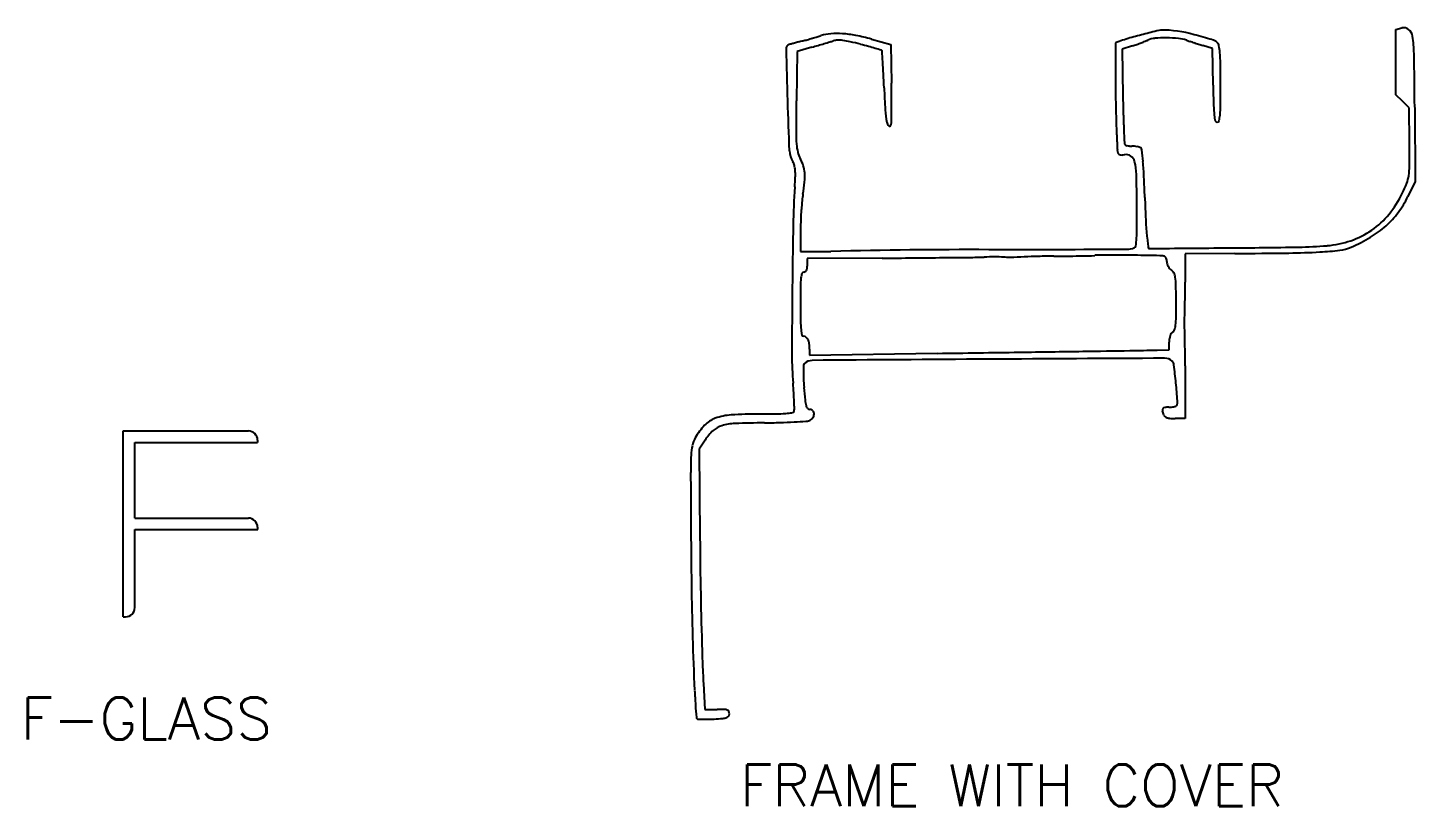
# Model space of a CAD drawing. Header units: millimetres. Extents: x -27371 to -844, y 11365 to 35579.
# Drawn here: x -4032.8 to -3888.1, y 14118 to 14199.2 of the extents above; entities that cross this region are included whole.
import ezdxf

# ---------------------------------------------------------------- set-up
doc = ezdxf.new("R2010")
doc.units = ezdxf.units.MM
doc.styles.add('Annotative', font='romans.shx')

msp = doc.modelspace()

# ---------------------------------------------------------------- linework, layer by layer
for p, q in [((-3890.08, 14198.97), (-3889.47, 14199.13)), ((-3890.08, 14195.56), (-3890.08, 14198.97)), ((-3952.53, 14196.68), (-3952.6, 14191.52)), ((-3950.98, 14197.12), (-3952.53, 14196.68)), ((-3944.77, 14197.96), (-3942.74, 14197.4)), ((-3942.74, 14197.4), (-3942.68, 14193.36)), ((-3917.55, 14197.26), (-3918.62, 14196.91)), ((-3918.62, 14196.91), (-3918.54, 14192.03)), ((-3909.2, 14197), (-3910.21, 14197.3)), ((-3909.13, 14193.16), (-3909.2, 14197)), ((-3890.08, 14192.15), (-3890.08, 14195.56)), ((-3889.39, 14191.48), (-3890.08, 14192.15)), ((-3888.69, 14190.81), (-3889.39, 14191.48)), ((-3888.11, 14190.85), (-3888.05, 14183.1)), ((-3888.66, 14187.13), (-3888.69, 14190.81)), ((-3888.05, 14183.1), (-3888.82, 14181.55)), ((-3952.16, 14178.15), (-3952.17, 14175.82)), ((-3952.17, 14175.82), (-3949.87, 14175.82)), ((-3943.64, 14175.13), (-3951.46, 14175.1)), ((-3951.46, 14175.1), (-3951.46, 14174.39)), ((-3906.86, 14175.6), (-3912.05, 14175.58)), ((-3912.05, 14175.58), (-3912.05, 14172.61)), ((-3913.73, 14165.55), (-3913.73, 14166.37)), ((-3951.22, 14165.62), (-3951.22, 14165.02)), ((-3951.22, 14165.02), (-3937.91, 14165.2)), ((-3914.98, 14165.53), (-3913.73, 14165.55)), ((-3912.05, 14163.88), (-3912.05, 14158.39)), ((-3912.05, 14158.39), (-3913.1, 14158.39)), ((-4022.79, 14137.72), (-4022.79, 14157.1)), ((-4022.79, 14157.1), (-4009.75, 14157.1)), ((-4008.79, 14156.14), (-4008.79, 14155.9)), ((-3962.12, 14156.14), (-3962.75, 14155.19)), ((-4021.59, 14148.01), (-4021.59, 14155.9)), ((-4021.59, 14155.9), (-4008.79, 14155.9)), ((-3962.75, 14155.19), (-3962.66, 14145.98)), ((-4021.59, 14148.01), (-4009.75, 14148.01)), ((-4021.59, 14146.81), (-4008.76, 14146.81)), ((-4021.59, 14138.68), (-4021.59, 14146.81)), ((-4008.79, 14147.05), (-4008.79, 14146.81)), ((-4022.79, 14137.72), (-4022.55, 14137.72)), ((-3962.29, 14130.74), (-3962.13, 14128.06)), ((-3962.13, 14128.06), (-3960.85, 14128.06))]:
    msp.add_line(p, q)
for centre, radius, start, end in [((-3967.07, 14254.28), 58.5, 286.0181, 286.5379), ((-3956.73, 14219.44), 22.15, 286.538, 287.6113), ((-3948.66, 14194.03), 4.51, 94.3893, 107.6113), ((-3948.37, 14190.23), 8.32, 86.0331, 94.3893), ((-3948.59, 14187.06), 11.5, 78.9513, 86.0331), ((-3950.48, 14177.38), 21.36, 74.497, 78.9513), ((-3911.34, 14176.34), 22.69, 106.5912, 110.5605), ((-3900.75, 14137.66), 62.79, 104.2569, 105.7691), ((-3894.87, 14114.49), 86.7, 103.1584, 104.2569), ((-3914.01, 14183.29), 14.81, 89.9121, 94.6913), ((-3914.5, 14186.9), 12.01, 73.6851, 90.4679), ((-3914.01, 14183.73), 14.36, 84.9124, 89.9121), ((-3932.99, 14113.94), 87.27, 74.1997, 75.4961), ((-3889.26, 14198.33), 0.828, 51.2412, 104.0893), ((-3889.45, 14198.09), 1.13, 9.2948, 51.2412), ((-3900.57, 14196.27), 12.39, 0.9052, 9.2948), ((-3953.21, 14196.96), 0.458, 106.1403, 181.2416), ((-3297.32, 14211.18), 656.5, 181.24166, 181.71423), ((-3949.86, 14185.39), 12.5, 105.2408, 106.1404), ((-3917.58, 14066.91), 135.3, 105.084, 105.2408), ((-3914.76, 14056.46), 146.13, 104.9137, 105.084), ((-3908.86, 14034.29), 169.06, 104.761, 104.9136), ((-3961.57, 14234.34), 37.81, 284.761, 285.5026), ((-3967.89, 14257.12), 61.45, 285.5026, 286.0181), ((-3998.93, 14362.93), 172.6, 286.1293, 286.3521), ((-4001.59, 14372), 182.05, 286.3522, 286.5662), ((-3995.95, 14353.03), 162.26, 286.5662, 286.7779), ((-3957.21, 14224.54), 28.06, 286.778, 287.5537), ((-3948.28, 14196.33), 1.53, 90.8487, 107.5537), ((-3948.25, 14193.82), 4.04, 82.7461, 90.8487), ((-3948.72, 14190.08), 7.81, 77.0703, 82.746), ((-3953.84, 14167.8), 30.67, 75.0177, 77.0702), ((-3971.67, 14101.18), 99.63, 74.5223, 75.0178), ((-3959.62, 14144.68), 54.5, 73.7439, 74.5222), ((-3993.38, 14028.89), 175.11, 73.5331, 73.7439), ((-3943.79, 14196.67), 0.156, 45.0001, 73.5331), ((-3943.76, 14196.7), 0.108, 3.5738, 44.9999), ((-4549.61, 14158.86), 607.14, 3.46953, 3.57381), ((-3757.44, 14194.88), 161.89, 179.0437, 181.7886), ((-3925.2, 14220.35), 24.32, 288.3349, 289.4572), ((-3926.57, 14224.24), 28.45, 289.4572, 290.455), ((-3925.54, 14221.47), 25.49, 290.455, 291.457), ((-3918.28, 14202.99), 5.63, 291.4571, 294.5291), ((-3915.04, 14195.9), 2.15, 94.6913, 114.5292), ((-3913.02, 14194.81), 3.24, 69.8246, 84.9123), ((-3907.05, 14211.06), 14.07, 249.8246, 251.2609), ((-3897.56, 14239.05), 43.62, 251.2609, 251.8788), ((-3896.52, 14242.23), 46.96, 251.8787, 252.4899), ((-3900.89, 14228.35), 32.42, 252.4899, 253.2968), ((-3909.57, 14196.68), 1.27, 47.4799, 74.1996), ((-3909.13, 14197.17), 0.616, 11.3543, 47.4798), ((-3914.63, 14196.06), 6.23, 4.7398, 11.3543), ((-4056.39, 14188.77), 113.01, 2.8356, 3.4695), ((-3925.15, 14195.19), 16.78, 0.763, 4.7398), ((-4067.04, 14193.3), 158.68, 0, 0.763), ((-4566.12, 14185.76), 678.03, 0.43079, 0.9052), ((-4158.3, 14183.72), 215.05, 2.4439, 2.8356), ((-3843.23, 14197.17), 100.31, 182.4439, 183.7633), ((-4065.19, 14191.37), 122.53, 0.1983, 0.9331), ((-3730.05, 14196.2), 179.11, 180.9753, 181.6482), ((-4112.7, 14193.3), 204.34, 359.3807, 360), ((-3601.11, 14202.08), 352.58, 181.7143, 182.5623), ((-3574.49, 14186.8), 378.14, 179.2858, 179.7583), ((-4015.8, 14191.54), 73.14, 359.1171, 0.1983), ((-3682.76, 14196.2), 235.82, 181.0125, 181.4695), ((-3896.34, 14191.42), 12.75, 181.6482, 186.2888), ((-3921.83, 14191.24), 13.47, 354.8722, 359.3806), ((-3931.68, 14191.35), 11.67, 183.7633, 190.1906), ((-4070.5, 14192.38), 127.85, 358.5923, 359.1171), ((-3731.74, 14195.37), 187.6, 181.6918, 182.2595), ((-3790.3, 14193.44), 128.24, 181.4695, 182.1905), ((-3905.51, 14190.41), 3.53, 186.2888, 195.6173), ((-3908.71, 14189.51), 0.202, 195.6173, 270), ((-3908.71, 14189.51), 0.201, 270, 345.5833), ((-3912, 14190.36), 3.6, 345.5834, 354.8721), ((-3933.55, 14188.32), 19.08, 179.7583, 183.9063), ((-3942.55, 14189.4), 0.625, 190.1905, 228.2825), ((-3942.87, 14189.03), 0.137, 228.2824, 339.0064), ((-3943.47, 14189.26), 0.778, 339.0064, 358.5923), ((-3454.46, 14206.31), 465.09, 182.2595, 182.457), ((-3475.29, 14205.49), 443.48, 182.1906, 182.3725), ((-3947.59, 14187.36), 5, 183.9063, 193.6147), ((-3918.07, 14187.15), 0.318, 182.3726, 210.8774), ((-3918.2, 14187.07), 0.167, 210.8773, 248.435), ((-3917.75, 14188.21), 1.4, 248.435, 256.3), ((-3917.65, 14188.61), 1.8, 256.3001, 263.7718), ((-3917.58, 14189.27), 2.47, 263.7718, 269.674), ((-3917.61, 14184.04), 2.76, 84.1531, 89.6739), ((-3917.62, 14183.9), 2.9, 78.8282, 84.153), ((-3917.54, 14184.31), 2.49, 73.353, 78.8282), ((-3916.99, 14186.17), 0.543, 56.4195, 73.353), ((-3916.84, 14186.38), 0.285, 5.8968, 56.4196), ((-4065.75, 14185.89), 177.09, 359.6232, 0.4015), ((-3951, 14186.43), 2.33, 182.5623, 212.4525), ((-3954.1, 14184.46), 1.34, 14.7104, 32.4526), ((-3949.89, 14186.8), 2.63, 193.6147, 209.3214), ((-3955.46, 14183.67), 3.75, 17.0783, 29.3215), ((-3918.16, 14186.41), 0.968, 182.4571, 197.6329), ((-3918.81, 14186.2), 0.281, 197.633, 229.4458), ((-3918.73, 14186.3), 0.411, 229.4458, 253.3931), ((-3918.65, 14186.56), 0.683, 253.3932, 271.252), ((-3918.67, 14187.46), 1.57, 271.252, 280.8222), ((-3918.21, 14185.06), 0.865, 55.149, 100.8223), ((-3918.28, 14184.96), 0.991, 13.8837, 55.149), ((-3923.5, 14183.67), 6.37, 1.6577, 13.8837), ((-3980.12, 14179.85), 63.9, 4.7981, 5.8968), ((-3961.73, 14181.39), 45.44, 2.7843, 4.7981), ((-3955.57, 14184.07), 2.86, 4.6567, 14.7104), ((-3983.5, 14184.61), 30.81, 356.1643, 358.1329), ((-3958.82, 14183.8), 6.12, 358.1329, 4.6567), ((-3955.23, 14183.75), 3.51, 4.2059, 17.0784), ((-3957.12, 14183.61), 5.41, 354.232, 4.206), ((-4057.07, 14179.8), 139.99, 0.3617, 1.6577), ((-4064.98, 14176.37), 148.81, 1.9522, 2.7843), ((-3892.23, 14184.21), 3.53, 338.8168, 351.9755), ((-3896.26, 14184.78), 7.6, 351.9755, 359.6232), ((-3868.32, 14176.89), 84.63, 176.1643, 178.8667), ((-3970.01, 14184.91), 18.37, 350.2188, 354.2321), ((-3902.63, 14188.24), 14.68, 334.2525, 338.8167), ((-3917.56, 14177.87), 34.59, 174.5928, 176.1691), ((-3943.28, 14180.3), 8.76, 170.2188, 174.5929), ((-3665.24, 14190), 251.16, 181.9522, 182.3931), ((-3898.92, 14186.45), 10.56, 320.3498, 334.2524), ((-3898.36, 14186.23), 10.63, 323.336, 333.8568), ((-3913.84, 14177.62), 38.33, 176.1692, 177.7299), ((-4099.12, 14179.54), 182.04, 359.6654, 0.3616), ((-3889.94, 14180.27), 26.25, 181.663, 189.0167), ((-3897.76, 14185.49), 9.06, 304.7495, 320.3497), ((-3897.29, 14185.44), 9.3, 311.7087, 323.336), ((-3323.81, 14166.11), 629.24, 178.86669, 179.48227), ((-3921.41, 14177.92), 30.75, 177.73, 179.571), ((-3939.87, 14178.6), 22.79, 356.4478, 359.6653), ((-3897.7, 14185.41), 8.96, 289.0561, 304.7495), ((-3898.16, 14186.42), 10.61, 300.9051, 311.7088), ((-3917.44, 14176.41), 0.238, 288.7868, 352.7532), ((-3929.78, 14177.98), 12.69, 352.7533, 356.4476), ((-3900.91, 14220.64), 44.37, 270.8737, 274.7312), ((-3898.08, 14186.51), 10.12, 274.7313, 289.056), ((-3901.92, 14192.7), 17.93, 293.6143, 300.9052), ((-3949.87, 14208.95), 33.13, 270, 271.5121), ((-3934.56, 13611.61), 564.4, 89.7941, 91.4647), ((-3947.84, 15274.06), 1098.94, 270.21937, 270.38621), ((-3947.37, 15203.86), 1028.73, 270.38626, 270.56159), ((-3946.38, 15102.94), 927.81, 270.5616, 270.72936), ((-3936.02, 14289.12), 113.93, 270.7293, 271.5154), ((-3931.91, 14133.71), 41.54, 89.9677, 91.5154), ((-4023.04, 44986.18), 30810.3, 270.168308, 270.195123), ((-3931.9, 14158.23), 17.02, 86.9535, 89.9678), ((-3932.26, 14151.42), 23.84, 85.2559, 86.9535), ((-3924.87, 14084.18), 91.16, 91.5664, 93.4086), ((-3925.25, 14085.74), 89.59, 90.3134, 91.3496), ((-3927.61, 14517.02), 341.7, 270.3134, 270.5857), ((-3925.93, 14352.39), 177.06, 270.5857, 271.031), ((-3948.18, 15588.74), 1413.61, 271.03101, 271.08074), ((-3921.52, 14175.46), 0.0763, 271.0808, 314.8901), ((-3921.38, 14175.32), 0.116, 89.6451, 134.8901), ((-3972.89, 5858.76), 8316.84, 89.624305, 89.645161), ((-3921.97, 13623.39), 552.05, 89.347, 89.6243), ((-3918.13, 14178.44), 2.38, 270.1951, 288.7867), ((-3915.72, 14176.41), 0.291, 211.7175, 270.4677), ((-4013.44, 26147.09), 11971.36, 270.46768, 270.506871), ((-3916.11, 14137.53), 37.87, 87.3839, 89.3471), ((-3914.4, 14174.9), 0.459, 64.0228, 87.384), ((-3914.36, 14175), 0.351, 35.4495, 64.0227), ((-3914.47, 14174.92), 0.487, 11.9987, 35.4495), ((-3915.16, 14174.77), 1.19, 0, 11.9987), ((-3917.63, 15317.11), 1140.97, 270.50694, 270.87363), ((-3909.9, 14810.29), 634.69, 270.27411, 270.78175), ((-3902.31, 14254.5), 78.85, 270.7817, 273.1406), ((-3899.75, 14207.74), 32.02, 273.1406, 276.8739), ((-3896.42, 14180.1), 4.18, 276.8739, 293.6143), ((-3949.75, 14172.8), 2.38, 162.0641, 173.8845), ((-3951.82, 14173.47), 0.2, 90, 162.0641), ((-3951.82, 14173.94), 0.273, 270, 304.5942), ((-3951.86, 14174), 0.348, 304.5942, 333.435), ((-3952.18, 14174.16), 0.707, 333.435, 352.3008), ((-3953.81, 14174.39), 2.36, 352.3007, 360), ((-3913.12, 14174.77), 0.84, 180, 196.6998), ((-3912.61, 14174.93), 1.38, 196.6998, 208.2299), ((-3912.6, 14174.93), 1.39, 208.2299, 219.7097), ((-3912.98, 14174.61), 0.892, 219.7096, 235.7267), ((-3913.94, 14173.21), 0.802, 26.8499, 55.7268), ((-3914.54, 14172.91), 1.48, 8.5547, 26.85), ((-3815.66, 14170.33), 136.51, 179.2311, 180), ((-3942.56, 14172.03), 9.61, 173.8845, 179.231), ((-3919.12, 14172.22), 6.11, 1.1526, 8.5547), ((-4028.83, 14170.01), 115.84, 0.2824, 1.1526), ((-4116.17, 14173.34), 204.12, 358.5602, 359.7959), ((-3182.98, 14164.84), 770.08, 179.48225, 179.98553), ((-4005.04, 14170.13), 92.05, 359.2854, 0.2824), ((-3832.07, 14170.33), 120.11, 180, 180.8381), ((-3941.18, 14168.73), 10.98, 180.8382, 185.6822), ((-3915.56, 14168.42), 2.53, 342.0825, 353.5088), ((-3921.38, 14169.09), 8.39, 353.5087, 359.2854), ((-3947.41, 14166.3), 35.34, 0.5403, 3.1002), ((-3948.65, 14167.99), 3.48, 185.6823, 194.4715), ((-3951.84, 14167.16), 0.179, 194.4715, 270), ((-3951.94, 14166.39), 0.603, 22.7754, 80.5774), ((-3952.79, 14165.98), 1.55, 8.0149, 24.5761), ((-3911.28, 14166.37), 2.45, 171.7264, 180), ((-3912.17, 14166.5), 1.54, 160.0239, 171.7263), ((-3912.6, 14166.66), 1.09, 146.074, 160.0238), ((-3913.13, 14167.01), 0.452, 119.2326, 146.074), ((-3913.56, 14167.78), 0.423, 299.2325, 342.0825), ((-4204.31, 14163.88), 292.25, 360, 0.5404), ((-3916.05, 14165.03), 37.01, 179.9855, 184.5558), ((-3955.32, 14165.62), 4.1, 360, 8.0149), ((-4365.71, 45709.81), 31547.52, 270.776983, 270.792568), ((-4083.17, 25286.85), 11122.6, 270.792548, 270.826467), ((-4027.54, 21430.25), 7265.6, 270.826484, 270.865445), ((-3930.93, 15034.24), 868.86, 270.86553, 271.05163), ((-3930.61, 14163.09), 21.26, 177.6287, 179.3775), ((-3951.62, 14163.96), 0.228, 133.2192, 177.6287), ((-3950.93, 14163.22), 1.23, 90.4148, 133.2192), ((-3810.13, -5287.05), 19452.02, 90.360663, 90.41475), ((-3804.6, -6169.33), 20334.31, 90.308808, 90.360604), ((-3914.19, 14163.58), 1.11, 45.0001, 90.3088), ((-3913.85, 14163.91), 0.638, 6.6673, 45), ((-4019.95, 14151.51), 107.46, 5.6566, 6.6673), ((-4009.79, 14157.56), 57.03, 3.5202, 4.5557), ((-3936.3, 14163.15), 15.57, 179.3776, 182.2626), ((-3925.35, 14163.58), 26.52, 182.2626, 184.1982), ((-4005.97, 14152.9), 93.41, 4.5054, 5.6566), ((-3988.43, 14158.87), 35.62, 2.047, 3.5202), ((-3886.24, 14166.45), 65.74, 184.1982, 185.3517), ((-3954.47, 14168.19), 9.3, 274.6984, 278.9715), ((-3953.05, 14159.24), 0.228, 278.9715, 340.6638), ((-3953.41, 14159.36), 0.607, 340.6639, 1.1765), ((-4003.41, 14158.34), 50.62, 1.1764, 2.0471), ((-3948.12, 14160.66), 3.58, 185.3516, 194.9417), ((-3950.93, 14159.91), 0.681, 194.9418, 222.506), ((-3951.19, 14159.67), 0.328, 222.506, 270), ((-3951.19, 14158.91), 0.435, 41.807, 90), ((-3951.22, 14158.88), 0.481, 357.0987, 41.8071), ((-3914.14, 14159.26), 0.293, 145.6743, 192.6406), ((-3911.42, 14159.87), 3.09, 192.6406, 200.9936), ((-3914.14, 14159.26), 0.291, 98.4508, 145.6743), ((-3913.74, 14156.54), 3.04, 90, 98.4507), ((-3913.74, 14162.49), 2.91, 270, 275.442), ((-3913.65, 14161.56), 1.98, 275.442, 282.7005), ((-3913.55, 14161.13), 1.53, 282.7006, 290.2266), ((-3913.07, 14159.82), 0.145, 290.2264, 332.7138), ((-3913.73, 14160.16), 0.887, 332.7139, 4.5054), ((-3957.64, 14153.3), 6.31, 135.9119, 150.6785), ((-3960, 14155.58), 3.03, 110.3692, 135.9119), ((-3959.75, 14155.5), 2.23, 106.3379, 133.0384), ((-3959.03, 14152.96), 5.82, 93.647, 110.3692), ((-3958.76, 14152.11), 5.77, 92.3419, 106.3379), ((-3956.47, 14112.86), 46, 90, 93.6469), ((-3954.84, 14056.38), 101.57, 90.6094, 92.342), ((-3956.47, 14260.76), 101.89, 270.0001, 270.9608), ((-3957.01, 14259.69), 101.75, 270.6095, 271.531), ((-3955.03, 14175.09), 16.21, 270.9609, 274.6983), ((-3956.02, 14222.81), 64.85, 271.5311, 272.8225), ((-3957.17, 14246.19), 88.26, 272.8225, 273.6189), ((-3951.68, 14159.36), 1.26, 273.6189, 290.3007), ((-3951.52, 14158.93), 0.796, 290.3006, 322.5465), ((-3951.47, 14158.89), 0.726, 322.5465, 357.0986), ((-3913.94, 14158.9), 0.385, 200.9936, 233.3295), ((-3913.7, 14159.22), 0.777, 233.3294, 252.4449), ((-3913.46, 14160), 1.6, 252.4449, 265.1138), ((-3913.1, 14164.13), 5.75, 265.1139, 270), ((-4009.75, 14156.14), 0.959, 0, 90), ((-3960.67, 14155), 2.83, 150.6786, 167.7287), ((-3957.47, 14153.06), 5.58, 133.0385, 146.5046), ((-3957.11, 14154.22), 6.48, 167.7287, 176.9154), ((-3931.83, 14152.86), 31.79, 176.9154, 180.184), ((-2873.21, 14156.26), 1090.42, 180.18395, 180.43858), ((-4009.75, 14147.05), 0.959, 0, 90), ((-2352.88, 14160.24), 1610.77, 180.43859, 180.67923), ((-3499.17, 14148.9), 463.49, 180.3608, 181.8219), ((-3672.03, 14144.07), 291.52, 180.5744, 182.7573), ((-4022.55, 14138.68), 0.959, 270, 0), ((-3847.06, 14137.38), 115.42, 181.5958, 182.1362), ((-3834.51, 14137.85), 127.98, 182.1362, 182.673), ((-3857.95, 14136.75), 104.51, 182.673, 183.2978), ((-3886.68, 14133.85), 76.62, 182.8479, 183.9814), ((-3711.69, 14146.03), 252.04, 183.9815, 184.2808), ((-3962.84, 14127.23), 0.184, 184.2808, 230.5507), ((-3960.85, 14111.19), 16.86, 87.5767, 90), ((-3960.44, 14128.92), 1.81, 275.043, 288.7586), ((-3960.19, 14126.9), 1.15, 70.2991, 87.5767), ((-3959.99, 14127.6), 0.416, 288.7585, 324.3304), ((-3959.91, 14127.69), 0.308, 29.2191, 70.2991), ((-3959.99, 14127.6), 0.415, 324.3304, 0), ((-3960.06, 14127.6), 0.485, 0.0001, 29.219), ((-3962.82, 14127.25), 0.212, 230.5506, 267.0551), ((-3962.02, 14142.83), 15.81, 267.0552, 268.7268), ((-3962.11, 14139.04), 12.01, 268.7268, 271.3772), ((-3962.29, 14146.77), 19.75, 271.3771, 273.2032), ((-3962.77, 14155.35), 28.35, 273.2032, 275.043)]:
    msp.add_arc(centre, radius, start, end)

# ---------------------------------------------------------------- texts
at = {"width": 80.0299, "attachment_point": 1, "style": 'Annotative'}
for s, insert, char_height in [('F-GLASS', (-4033.5, 14129.29), 4.369), ('FRAME WITH COVER', (-3958.49, 14122.32), 4.3687)]:
    msp.add_mtext(s, dxfattribs=dict(at, insert=insert, char_height=char_height))

doc.saveas('drawing.dxf')
